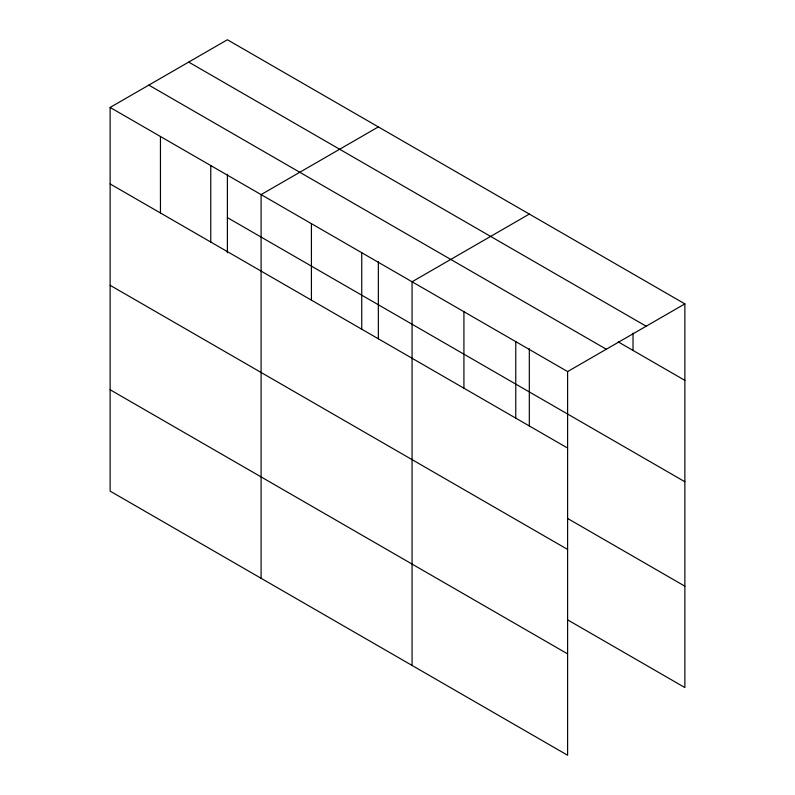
<?xml version="1.0" encoding="UTF-8"?>
<svg xmlns="http://www.w3.org/2000/svg" width="795" height="795" viewBox="0 0 795 795"><rect width="100%" height="100%" fill="white"/><g stroke="black" fill="none" stroke-linecap="round" stroke-linejoin="round"><path stroke-width="1.19" d="M110.127 107.444L567.61 371.573L567.61 755.25L110.127 491.121L110.127 107.444L227.39 39.75L684.873 303.879L684.873 687.556L567.421 619.742M378.35 126.912L261.098 194.606L261.098 578.283M529.321 214.074L412.068 281.768L412.068 665.445M567.61 371.573L684.873 303.879M188.693 62.09L646.176 326.218M618.202 341.88L684.873 380.368M148.824 85.105L606.307 349.234M227.39 217.611L684.873 481.74M110.127 183.933L567.61 448.062M567.421 518.37L684.873 586.183M110.127 285.306L567.61 549.434M110.127 389.749L567.61 653.878M633.019 333.155L633.019 350.426M529.321 348.667L529.321 425.941M515.766 341.641L515.766 418.13M463.922 311.7L463.922 388.189M378.35 261.505L378.35 338.779M361.745 252.711L361.745 329.2M311.421 223.663L311.421 300.152M227.39 174.344L227.39 252.83M210.774 165.559L210.774 242.038M160.451 136.502L160.451 212.99"/></g></svg>
